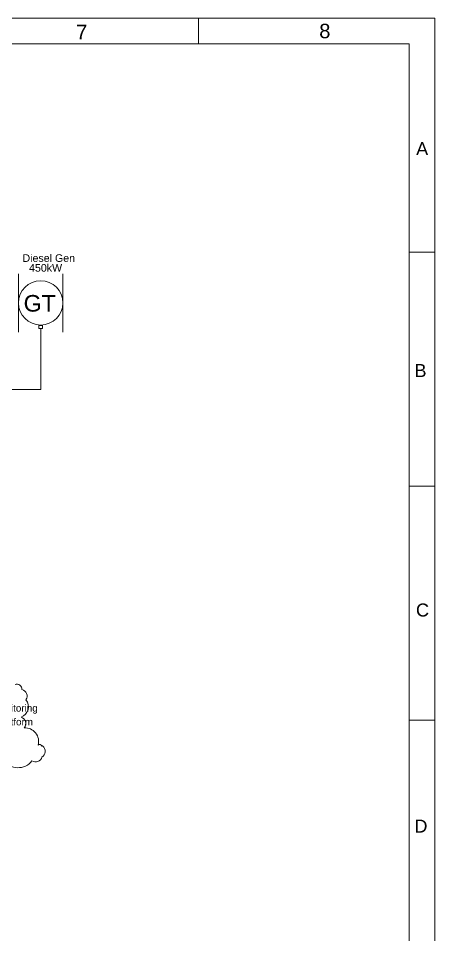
# Model space of a CAD drawing. Header units: millimetres. Extents: x 3842 to 4578, y 1789 to 2334.
# Drawn here: x 4416.4 to 4578.4, y 1978.2 to 2334.5 of the extents above; entities that cross this region are included whole.
import ezdxf

# ---------------------------------------------------------------- set-up
doc = ezdxf.new("R2010")
doc.units = ezdxf.units.MM
for name, color, linetype in [('PDF2_PDF_0', 7, 'Continuous'), ('PDF2_PDF_GRID_TEXT', 7, 'Continuous'), ('PDF2_PDF_PDF2_0', 5, 'Continuous'), ('PDF2_Text', 7, 'Continuous')]:
    doc.layers.add(name, color=color, linetype=linetype)
doc.layers.add('PDF2_PDF_AC Wires', color=7, linetype='Continuous', true_color=0xf07800)
doc.styles.add('PDF ArialMT', font='arial.ttf')

msp = doc.modelspace()

# ---------------------------------------------------------------- linework, layer by layer
at = {"layer": 'PDF2_PDF_0', "lineweight": 0}
for points in [[(4416.48, 2212.43), (4416.48, 2235.15)], [(4433.74, 2212.43), (4433.74, 2235.15)]]:
    msp.add_lwpolyline(points, dxfattribs=at)
msp.add_lwpolyline([(4424.44, 2215.07), (4425.81, 2215.07), (4425.81, 2213.85), (4424.44, 2213.85)], close=True, dxfattribs=at)
at = {"layer": 'PDF2_PDF_0', "color": 30, "lineweight": 0, "true_color": 0xff7f00}
msp.add_lwpolyline([(4410.05, 2190.22), (4425.12, 2190.22)], dxfattribs=at)
at = {"layer": 'PDF2_PDF_0', "lineweight": 0}
msp.add_lwpolyline([(4410.66, 2046.23, 0.52054), (4421.7, 2045.82, 0.520479), (4425.6, 2047.26, 0.520631), (4425.88, 2051.55, 0.51993), (4425.52, 2051.56, 0.520723), (4424.1, 2051.92, 0.520631), (4418.69, 2058.63, 0.520418), (4417.47, 2062.85, 0.52054), (4419.37, 2069.56, 0.520662), (4417.79, 2073.53, 0.520662), (4415.13, 2075.55, 0.520205)], format="xyb", dxfattribs=at)
msp.add_circle((4425.1, 2223.85), 8.63, dxfattribs=at)
at = {"layer": 'PDF2_PDF_AC Wires', "lineweight": 0}
msp.add_lwpolyline([(4425.12, 2213.85), (4425.12, 2190.22)], dxfattribs=at)
at = {"layer": 'PDF2_PDF_GRID_TEXT', "lineweight": 0}
msp.add_lwpolyline([(3852.32, 1861.62), (4568.54, 1861.62), (4568.54, 2324.57), (3852.32, 2324.57)], close=True, dxfattribs=at)
at = {"layer": 'PDF2_PDF_PDF2_0', "lineweight": 0}
for points in [[(4578.43, 1788.85), (4578.43, 2334.46), (3842.43, 2334.46), (3842.43, 1788.85)], [(4486.49, 2324.57), (4486.49, 2334.46)], [(4568.54, 1799.1), (4568.54, 1861.62), (4568.54, 2324.57), (3852.32, 2324.57), (3852.32, 1798.74)], [(4568.54, 2243.53), (4578.43, 2243.53)], [(4568.54, 2152.6), (4578.43, 2152.6)], [(4568.54, 2061.64), (4578.43, 2061.64)]]:
    msp.add_lwpolyline(points, dxfattribs=at)

# ---------------------------------------------------------------- texts
at = {"layer": 'PDF2_Text', "attachment_point": 4, "style": 'PDF ArialMT'}
for s, insert, char_height in [('7', (4438.89, 2329.16), 5.61), ('8', (4533.5, 2329.49), 5.61), ('A', (4571.2, 2283.8), 5.05), ('450kW', (4420.56, 2237.45), 2.961), ('GT', (4418.45, 2223.63), 6.451), ('B', (4570.55, 2197.55), 5.05), ('C', (4571.15, 2104.42), 5.05), ('Monitoring', (4406.07, 2065.93), 2.741), ('Platform', (4407.85, 2060.98), 2.741), ('D', (4570.52, 2020.45), 5.05)]:
    msp.add_mtext(s, dxfattribs=dict(at, insert=insert, char_height=char_height))
at = {"layer": 'PDF2_Text', "color": 150, "true_color": 0x007fff, "insert": (4418.01, 2241.24), "char_height": 2.961, "attachment_point": 4, "style": 'PDF ArialMT'}
msp.add_mtext('Diesel Gen', dxfattribs=at)

doc.saveas('drawing.dxf')
